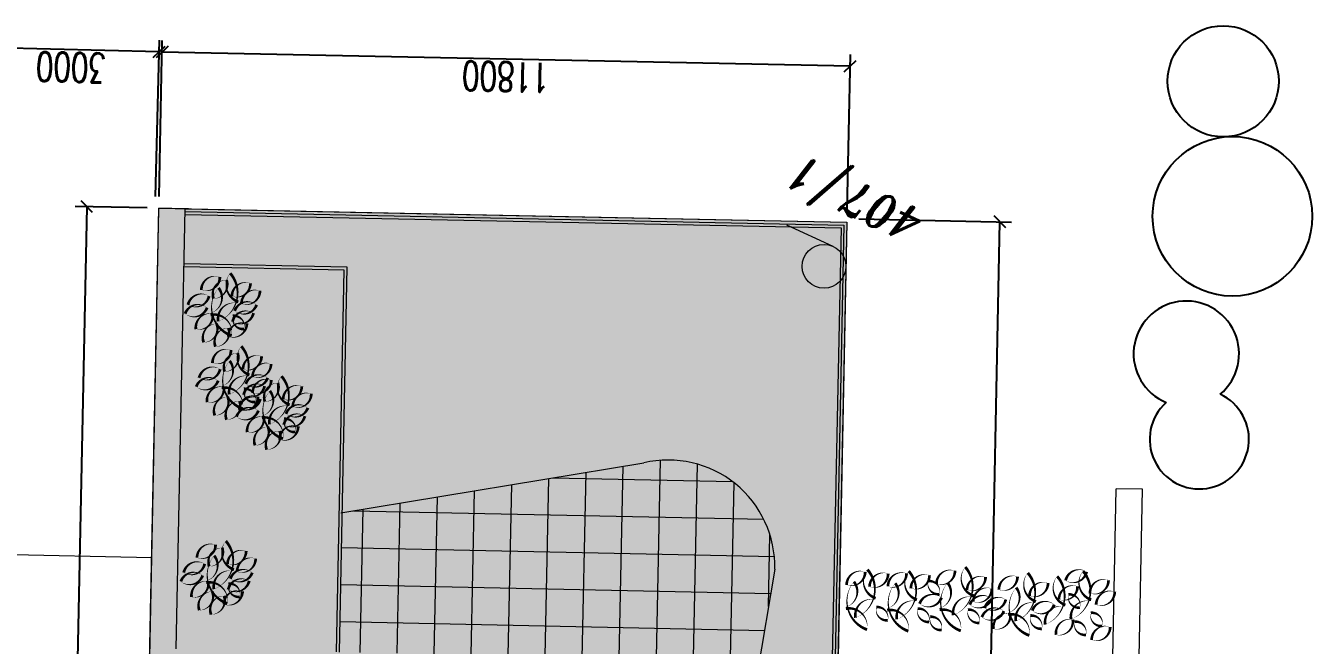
# Model space of a CAD drawing. Header units: metres. Extents: x -45 to 1930, y -347 to 488.
# Drawn here: x 95.25 to 117.31, y -299.77 to -289.14 of the extents above; entities that cross this region are included whole.
import ezdxf

# ---------------------------------------------------------------- set-up
doc = ezdxf.new("R2010")
doc.units = ezdxf.units.M
doc.header["$PDMODE"] = 3
doc.linetypes.add('GETRENNT', pattern=[31.75, 12.7, -6.35, 0, -6.35, 0, -6.35])
for name, color, linetype in [('01_PARCELNI CISLA', 7, 'Continuous'), ('koty', 4, 'Continuous'), ('SRAFY', 3, 'Continuous'), ('srafy sklo', 252, 'Continuous'), ('SRAFY-TERÉN', 252, 'Continuous'), ('zariz.predmety', 203, 'Continuous'), ('ZDIVO', 1, 'Continuous')]:
    doc.layers.add(name, color=color, linetype=linetype)
doc.layers.add('ZNAÈKY KULTUR', color=7, linetype='Continuous', lineweight=0)
doc.styles.add('ITALICT', font='ITALICT')
doc.styles.add('ROMANS', font='romans.shx', dxfattribs={"width": 0.7})
doc.dimstyles.new('andr', dxfattribs={"dimtxt": 0.1, "dimasz": 0.2, "dimexe": 0.2, "dimexo": 0.2, "dimgap": 0.05, "dimtad": 1, "dimlfac": 1000, "dimrnd": 10, "dimtxsty": 'Standard', "dimblk": 'OBLIQUE', "dimcen": 2.5, "dimclrd": 7, "dimclre": 7, "dimclrt": 7, "dimadec": 0, "dimazin": 0, "dimtfac": 1, "dimtmove": 0, "dimatfit": 3, "dimldrblk": 'OBLIQUE', "dimfxl": 0, "dimarcsym": 0})

# ---------------------------------------------------------------- blocks, each defined once
blk = doc.blocks.new('3$04')
at = {"layer": 'ZNAÈKY KULTUR', "color": 7, "linetype": 'Continuous', "lineweight": 0}
blk.add_line((0.008, 0), (1.758, 0), dxfattribs=at)
blk.add_circle((0.008, 0.75), 0.75, dxfattribs=at)
blk = doc.blocks.new('_OBLIQUE')
at = {"color": 0, "linetype": 'ByBlock'}
blk.add_line((-0.5, -0.5), (0.5, 0.5), dxfattribs=at)
blk = doc.blocks.new('*D49')
at = {"layer": 'Defpoints', "color": 0, "linetype": 'Continuous', "lineweight": 0}
for p in [(97.589, -289.596), (97.534, -292.273), (109.332, -292.515)]:
    blk.add_point(p, dxfattribs=at)
at = {"layer": 'koty', "color": 7, "linetype": 'Continuous', "lineweight": -2}
for p, q in [((97.538, -292.073), (97.593, -289.396)), ((109.387, -289.838), (97.589, -289.596)), ((109.336, -292.315), (109.391, -289.638))]:
    blk.add_line(p, q, dxfattribs=at)
at = {"layer": 'koty', "color": 7, "linetype": 'Continuous', "lineweight": -2, "xscale": 0.2, "yscale": 0.2, "zscale": 0.2}
for p, rotation in [((97.589, -289.596), 178.8243997875058), ((109.387, -289.838), 358.8243997875057)]:
    blk.add_blockref('_OBLIQUE', p, dxfattribs=dict(at, rotation=rotation))
at = {"layer": 'koty', "color": 7, "linetype": 'Continuous', "lineweight": 0, "insert": (103.482, -290.017), "char_height": 0.5, "attachment_point": 5, "rotation": 178.8244, "style": 'ROMANS'}
blk.add_mtext('11800', dxfattribs=at)
blk = doc.blocks.new('*D50')
at = {"layer": 'Defpoints', "color": 0, "linetype": 'Continuous', "lineweight": 0}
for p in [(97.534, -292.273), (95.889, -312.244), (97.124, -312.269)]:
    blk.add_point(p, dxfattribs=at)
at = {"layer": 'koty', "color": 7, "linetype": 'Continuous', "lineweight": -2}
for p, q in [((96.299, -292.248), (95.889, -312.244)), ((97.334, -292.269), (96.099, -292.244)), ((96.924, -312.265), (95.689, -312.239))]:
    blk.add_line(p, q, dxfattribs=at)
at = {"layer": 'koty', "color": 7, "linetype": 'Continuous', "lineweight": -2, "xscale": 0.2, "yscale": 0.2, "zscale": 0.2}
for p, rotation in [((96.299, -292.248), 88.82439978750614), ((95.889, -312.244), 268.8243997875061)]:
    blk.add_blockref('_OBLIQUE', p, dxfattribs=dict(at, rotation=rotation))
at = {"layer": 'koty', "color": 7, "linetype": 'Continuous', "lineweight": 0, "insert": (95.794, -302.24), "char_height": 0.5, "attachment_point": 5, "rotation": 88.8244, "style": 'ROMANS'}
blk.add_mtext('20000', dxfattribs=at)
blk = doc.blocks.new('*D51')
at = {"layer": 'Defpoints', "color": 0, "linetype": 'Continuous', "lineweight": 0}
for p in [(109.333, -292.453), (111.955, -292.507), (108.801, -318.405)]:
    blk.add_point(p, dxfattribs=at)
at = {"layer": 'koty', "color": 7, "linetype": 'Continuous', "lineweight": -2}
for p, q in [((109.533, -292.457), (112.155, -292.511)), ((111.423, -318.459), (111.955, -292.507)), ((109.001, -318.409), (111.623, -318.463))]:
    blk.add_line(p, q, dxfattribs=at)
at = {"layer": 'koty', "color": 7, "linetype": 'Continuous', "lineweight": -2, "xscale": 0.2, "yscale": 0.2, "zscale": 0.2}
for p, rotation in [((111.955, -292.507), 88.82439978750594), ((111.423, -318.459), 268.8243997875059)]:
    blk.add_blockref('_OBLIQUE', p, dxfattribs=dict(at, rotation=rotation))
at = {"layer": 'koty', "color": 7, "linetype": 'Continuous', "lineweight": 0, "insert": (111.451, -302.468), "char_height": 0.5, "attachment_point": 5, "rotation": 88.8244, "style": 'ROMANS'}
blk.add_mtext('25960', dxfattribs=at)
blk = doc.blocks.new('*D52')
at = {"layer": 'Defpoints', "color": 0, "linetype": 'Continuous', "lineweight": 0}
for p in [(94.531, -289.52), (94.465, -292.198), (97.472, -292.272)]:
    blk.add_point(p, dxfattribs=at)
at = {"layer": 'koty', "color": 7, "linetype": 'Continuous', "lineweight": -2}
for p, q in [((94.47, -291.998), (94.536, -289.32)), ((97.477, -292.072), (97.543, -289.394)), ((97.538, -289.594), (94.531, -289.52))]:
    blk.add_line(p, q, dxfattribs=at)
at = {"layer": 'koty', "color": 7, "linetype": 'Continuous', "lineweight": -2, "xscale": 0.2, "yscale": 0.2, "zscale": 0.2}
for p, rotation in [((94.531, -289.52), 178.5856805199512), ((97.538, -289.594), 358.5856805199512)]:
    blk.add_blockref('_OBLIQUE', p, dxfattribs=dict(at, rotation=rotation))
at = {"layer": 'koty', "color": 7, "linetype": 'Continuous', "lineweight": 0, "insert": (96.027, -289.857), "char_height": 0.5, "attachment_point": 5, "rotation": 178.5857, "style": 'ROMANS'}
blk.add_mtext('3000', dxfattribs=at)

msp = doc.modelspace()

# ---------------------------------------------------------------- hatches: boundary and pattern name
at = {"layer": 'SRAFY', "linetype": 'Continuous', "lineweight": 0}
h = msp.add_hatch(dxfattribs=at)
h.set_pattern_fill('NET', color=252, scale=0.2, angle=-181.1756002, style=0)
h.set_pattern_definition([(178.8244, (364.60267, -452.7669), (-0.0130281, -0.6348663), []), (268.8244, (364.60267, -452.7669), (0.6348663, -0.0130281), [])])
h.paths.add_polyline_path([(108.094946, -298.46148, 0.490247124), (105.849556, -296.640239), (100.677857, -297.495125), (100.628814, -299.885027), (104.311157, -299.960592), (104.137791, -308.408813), (106.390239, -308.455036, 0.02002173), (106.43582, -308.301551)])
at = {"layer": 'srafy sklo', "linetype": 'Continuous', "lineweight": 0}
h = msp.add_hatch(color=253, dxfattribs=at)
h.paths.add_polyline_path([(108.800562, -318.405214), (97.124, -312.268924), (97.534333, -292.273134), (109.331849, -292.515231)])
edge = h.paths.add_edge_path(flags=17)
edge.add_line((97.124, -312.268924), (97.534333, -292.273134))

# ---------------------------------------------------------------- linework, layer by layer
at = {"linetype": 'Continuous', "lineweight": 0}
for p, q in [((97.982187, -292.382346), (109.229819, -292.613158)), ((97.983213, -292.332356), (109.280834, -292.564194)), ((97.984238, -292.282367), (109.331849, -292.515231)), ((109.229819, -292.613158), (108.71169, -317.861886)), ((109.280834, -292.564194), (108.761165, -317.888011)), ((109.331849, -292.515231), (108.810639, -317.914135)), ((113.764742, -306.221142), (113.946685, -297.085974)), ((114.396596, -297.094934), (113.946685, -297.085974)), ((114.225102, -305.705466), (114.396596, -297.094934))]:
    msp.add_line(p, q, dxfattribs=at)
at = {"layer": 'SRAFY', "linetype": 'Continuous', "lineweight": 0}
for p, q in [((98.044537, -292.287191), (97.594662, -292.2766)), ((100.713216, -293.335013), (97.963795, -293.278592)), ((100.764231, -293.28605), (97.964821, -293.228603)), ((100.578824, -299.884001), (100.713216, -293.335013)), ((100.628814, -299.885027), (100.764231, -293.28605))]:
    msp.add_line(p, q, dxfattribs=at)
at = {"layer": 'SRAFY', "color": 252, "linetype": 'Continuous', "lineweight": 0}
for p, q in [((100.651598, -297.499465), (105.849556, -296.640239)), ((108.094946, -298.46148), (106.43582, -308.301551))]:
    msp.add_line(p, q, dxfattribs=at)
msp.add_arc((106.26673, -298.42069), 1.828672, 358.7218645, 103.1869471, dxfattribs=at)
at = {"layer": 'srafy sklo', "linetype": 'Continuous', "lineweight": 0}
msp.add_line((94.062081, -298.193985), (97.411421, -298.262717), dxfattribs=at)
at = {"layer": 'SRAFY-TERÉN', "linetype": 'Continuous', "lineweight": 0, "flags": 128}
msp.add_lwpolyline([(108.800562, -318.405214), (97.124, -312.268924), (97.534333, -292.273134), (109.331849, -292.515231)], close=True, dxfattribs=at)
at = {"layer": 'zariz.predmety', "color": 251, "linetype": 'Continuous', "ltscale": 0.001}
for points in [[(98.756186, -293.38819, 0, 0, 0.520567051), (98.756186, -293.38819, 0, 0.05, 0.520567051), (98.895966, -293.879523, 0, 0.05, 0.520567051), (98.873816, -293.902175, 0, 0.05, 0.520567051), (98.550236, -294.214974, 0, 0.05, 0.520567051), (98.756186, -293.38819, 0.05, 0.05, 0)], [(98.580173, -293.452834, 0, 0, 0.520567051), (98.580173, -293.452834, 0, 0.05, 0.520567051), (98.26178, -293.676293, 0, 0.05, 0.520567051), (98.580173, -293.452834, 0.05, 0.05, 0)], [(98.693605, -293.505109, 0, 0, 0.520567051), (98.693605, -293.505109, 0, 0.05, 0.520567051), (98.471557, -293.824487, 0, 0.05, 0.520567051), (98.693605, -293.505109, 0.05, 0.05, 0)], [(99.104316, -293.560633, 0, 0, 0.520567051), (99.104316, -293.560633, 0, 0.05, 0.520567051), (98.785923, -293.784092, 0, 0.05, 0.520567051), (99.104316, -293.560633, 0.05, 0.05, 0)], [(98.033711, -293.929611, 0, 0, 0.520567051), (98.033711, -293.929611, 0, 0.05, 0.520567051), (98.393396, -293.781507, 0, 0.05, 0.520567051), (98.033711, -293.929611, 0.05, 0.05, 0)], [(98.782026, -294.461399, 0, 0, 0.520567051), (98.782026, -294.461399, 0, 0.05, 0.520567051), (98.419575, -294.101431, 0, 0.05, 0.520567051), (98.427797, -294.070835, 0, 0.05, 0.520567051), (98.556779, -293.639662, 0, 0.05, 0.520567051), (98.782026, -294.461399, 0.05, 0.05, 0)], [(99.267391, -293.690583, 0, 0, 0.520567051), (99.267391, -293.690583, 0, 0.05, 0.520567051), (98.948998, -293.914042, 0, 0.05, 0.520567051), (99.267391, -293.690583, 0.05, 0.05, 0)], [(98.359818, -293.979265, 0, 0, 0.520567051), (98.359818, -293.979265, 0, 0.05, 0.520567051), (97.984658, -294.082039, 0, 0.05, 0.520567051), (98.359818, -293.979265, 0.05, 0.05, 0)], [(98.796711, -294.220825, 0, 0, 0.520567051), (98.796711, -294.220825, 0, 0.05, 0.520567051), (99.156395, -294.072721, 0, 0.05, 0.520567051), (98.796711, -294.220825, 0.05, 0.05, 0)], [(99.209118, -293.931527, 0, 0, 0.520567051), (99.209118, -293.931527, 0, 0.05, 0.520567051), (98.833958, -294.034302, 0, 0.05, 0.520567051), (99.209118, -293.931527, 0.05, 0.05, 0)], [(98.168732, -294.348205, 0, 0, 0.520567051), (98.168732, -294.348205, 0, 0.05, 0.520567051), (98.457247, -294.087308, 0, 0.05, 0.520567051), (98.168732, -294.348205, 0.05, 0.05, 0)], [(98.524015, -294.255869, 0, 0, 0.520567051), (98.524015, -294.255869, 0, 0.05, 0.520567051), (98.301966, -294.575246, 0, 0.05, 0.520567051), (98.524015, -294.255869, 0.05, 0.05, 0)], [(98.724257, -294.47438, 0, 0, 0.520567051), (98.724257, -294.47438, 0, 0.05, 0.520567051), (99.04265, -294.250921, 0, 0.05, 0.520567051), (98.724257, -294.47438, 0.05, 0.05, 0)], [(98.996273, -294.346529, 0, 0, 0.520567051), (98.996273, -294.346529, 0, 0.05, 0.520567051), (98.801166, -294.120185, 0, 0.05, 0.520567051), (98.996273, -294.346529, 0.05, 0.05, 0)], [(98.725125, -294.329246, 0, 0, 0.520567051), (98.725125, -294.329246, 0, 0.05, 0.520567051), (98.503076, -294.648623, 0, 0.05, 0.520567051), (98.725125, -294.329246, 0.05, 0.05, 0)], [(98.770387, -294.705419, 0, 0, 0.520567051), (98.770387, -294.705419, 0, 0.05, 0.520567051), (98.451995, -294.928879, 0, 0.05, 0.520567051), (98.770387, -294.705419, 0.05, 0.05, 0)], [(98.9464, -294.640775, 0, 0, 0.520567051), (98.9464, -294.640775, 0, 0.05, 0.520567051), (99.08618, -295.132109, 0, 0.05, 0.520567051), (99.06403, -295.154761, 0, 0.05, 0.520567051), (98.74045, -295.46756, 0, 0.05, 0.520567051), (98.9464, -294.640775, 0.05, 0.05, 0)], [(98.97224, -295.713984, 0, 0, 0.520567051), (98.97224, -295.713984, 0, 0.05, 0.520567051), (98.609789, -295.354017, 0, 0.05, 0.520567051), (98.618011, -295.323421, 0, 0.05, 0.520567051), (98.746994, -294.892247, 0, 0.05, 0.520567051), (98.97224, -295.713984, 0.05, 0.05, 0)], [(98.88382, -294.757695, 0, 0, 0.520567051), (98.88382, -294.757695, 0, 0.05, 0.520567051), (98.661771, -295.077073, 0, 0.05, 0.520567051), (98.88382, -294.757695, 0.05, 0.05, 0)], [(99.29453, -294.813219, 0, 0, 0.520567051), (99.29453, -294.813219, 0, 0.05, 0.520567051), (98.976138, -295.036678, 0, 0.05, 0.520567051), (99.29453, -294.813219, 0.05, 0.05, 0)], [(99.457605, -294.943169, 0, 0, 0.520567051), (99.457605, -294.943169, 0, 0.05, 0.520567051), (99.139213, -295.166628, 0, 0.05, 0.520567051), (99.457605, -294.943169, 0.05, 0.05, 0)], [(98.223926, -295.182196, 0, 0, 0.520567051), (98.223926, -295.182196, 0, 0.05, 0.520567051), (98.58361, -295.034092, 0, 0.05, 0.520567051), (98.223926, -295.182196, 0.05, 0.05, 0)], [(99.399333, -295.184113, 0, 0, 0.520567051), (99.399333, -295.184113, 0, 0.05, 0.520567051), (99.024172, -295.286887, 0, 0.05, 0.520567051), (99.399333, -295.184113, 0.05, 0.05, 0)], [(99.635891, -295.154399, 0, 0, 0.520567051), (99.635891, -295.154399, 0, 0.05, 0.520567051), (99.775671, -295.645732, 0, 0.05, 0.520567051), (99.753521, -295.668384, 0, 0.05, 0.520567051), (99.429941, -295.981183, 0, 0.05, 0.520567051), (99.635891, -295.154399, 0.05, 0.05, 0)], [(98.550033, -295.231851, 0, 0, 0.520567051), (98.550033, -295.231851, 0, 0.05, 0.520567051), (98.174873, -295.334625, 0, 0.05, 0.520567051), (98.550033, -295.231851, 0.05, 0.05, 0)], [(98.358947, -295.60079, 0, 0, 0.520567051), (98.358947, -295.60079, 0, 0.05, 0.520567051), (98.647461, -295.339894, 0, 0.05, 0.520567051), (98.358947, -295.60079, 0.05, 0.05, 0)], [(99.186488, -295.599115, 0, 0, 0.520567051), (99.186488, -295.599115, 0, 0.05, 0.520567051), (98.991381, -295.372771, 0, 0.05, 0.520567051), (99.186488, -295.599115, 0.05, 0.05, 0)], [(98.986925, -295.473411, 0, 0, 0.520567051), (98.986925, -295.473411, 0, 0.05, 0.520567051), (99.34661, -295.325307, 0, 0.05, 0.520567051), (98.986925, -295.473411, 0.05, 0.05, 0)], [(99.459878, -295.219043, 0, 0, 0.520567051), (99.459878, -295.219043, 0, 0.05, 0.520567051), (99.141486, -295.442502, 0, 0.05, 0.520567051), (99.459878, -295.219043, 0.05, 0.05, 0)], [(99.573311, -295.271318, 0, 0, 0.520567051), (99.573311, -295.271318, 0, 0.05, 0.520567051), (99.351262, -295.590696, 0, 0.05, 0.520567051), (99.573311, -295.271318, 0.05, 0.05, 0)], [(99.984021, -295.326842, 0, 0, 0.520567051), (99.984021, -295.326842, 0, 0.05, 0.520567051), (99.665629, -295.550301, 0, 0.05, 0.520567051), (99.984021, -295.326842, 0.05, 0.05, 0)], [(98.71423, -295.508454, 0, 0, 0.520567051), (98.71423, -295.508454, 0, 0.05, 0.520567051), (98.492181, -295.827832, 0, 0.05, 0.520567051), (98.71423, -295.508454, 0.05, 0.05, 0)], [(98.915339, -295.581831, 0, 0, 0.520567051), (98.915339, -295.581831, 0, 0.05, 0.520567051), (98.69329, -295.901209, 0, 0.05, 0.520567051), (98.915339, -295.581831, 0.05, 0.05, 0)], [(98.913416, -295.69582, 0, 0, 0.520567051), (98.913416, -295.69582, 0, 0.05, 0.520567051), (99.273101, -295.547716, 0, 0.05, 0.520567051), (98.913416, -295.69582, 0.05, 0.05, 0)], [(98.914472, -295.726966, 0, 0, 0.520567051), (98.914472, -295.726966, 0, 0.05, 0.520567051), (99.232864, -295.503507, 0, 0.05, 0.520567051), (98.914472, -295.726966, 0.05, 0.05, 0)], [(99.661731, -296.227608, 0, 0, 0.520567051), (99.661731, -296.227608, 0, 0.05, 0.520567051), (99.29928, -295.86764, 0, 0.05, 0.520567051), (99.307502, -295.837044, 0, 0.05, 0.520567051), (99.436484, -295.405871, 0, 0.05, 0.520567051), (99.661731, -296.227608, 0.05, 0.05, 0)], [(100.147096, -295.456792, 0, 0, 0.520567051), (100.147096, -295.456792, 0, 0.05, 0.520567051), (99.828704, -295.680251, 0, 0.05, 0.520567051), (100.147096, -295.456792, 0.05, 0.05, 0)], [(99.239524, -295.745474, 0, 0, 0.520567051), (99.239524, -295.745474, 0, 0.05, 0.520567051), (98.864363, -295.848249, 0, 0.05, 0.520567051), (99.239524, -295.745474, 0.05, 0.05, 0)], [(99.676416, -295.987034, 0, 0, 0.520567051), (99.676416, -295.987034, 0, 0.05, 0.520567051), (100.0361, -295.83893, 0, 0.05, 0.520567051), (99.676416, -295.987034, 0.05, 0.05, 0)], [(100.088823, -295.697736, 0, 0, 0.520567051), (100.088823, -295.697736, 0, 0.05, 0.520567051), (99.713663, -295.800511, 0, 0.05, 0.520567051), (100.088823, -295.697736, 0.05, 0.05, 0)], [(99.048437, -296.114414, 0, 0, 0.520567051), (99.048437, -296.114414, 0, 0.05, 0.520567051), (99.336952, -295.853517, 0, 0.05, 0.520567051), (99.048437, -296.114414, 0.05, 0.05, 0)], [(99.40372, -296.022078, 0, 0, 0.520567051), (99.40372, -296.022078, 0, 0.05, 0.520567051), (99.181672, -296.341455, 0, 0.05, 0.520567051), (99.40372, -296.022078, 0.05, 0.05, 0)], [(99.603962, -296.240589, 0, 0, 0.520567051), (99.603962, -296.240589, 0, 0.05, 0.520567051), (99.922355, -296.01713, 0, 0.05, 0.520567051), (99.603962, -296.240589, 0.05, 0.05, 0)], [(99.875979, -296.112738, 0, 0, 0.520567051), (99.875979, -296.112738, 0, 0.05, 0.520567051), (99.680872, -295.886395, 0, 0.05, 0.520567051), (99.875979, -296.112738, 0.05, 0.05, 0)], [(99.60483, -296.095455, 0, 0, 0.520567051), (99.60483, -296.095455, 0, 0.05, 0.520567051), (99.382781, -296.414832, 0, 0.05, 0.520567051), (99.60483, -296.095455, 0.05, 0.05, 0)], [(98.505779, -298.045615, 0, 0, 0.520567051), (98.505779, -298.045615, 0, 0.05, 0.520567051), (98.187386, -298.269074, 0, 0.05, 0.520567051), (98.505779, -298.045615, 0.05, 0.05, 0)], [(98.681792, -297.980971, 0, 0, 0.520567051), (98.681792, -297.980971, 0, 0.05, 0.520567051), (98.821572, -298.472305, 0, 0.05, 0.520567051), (98.799422, -298.494956, 0, 0.05, 0.520567051), (98.475842, -298.807755, 0, 0.05, 0.520567051), (98.681792, -297.980971, 0.05, 0.05, 0)], [(98.707632, -299.05418, 0, 0, 0.520567051), (98.707632, -299.05418, 0, 0.05, 0.520567051), (98.345181, -298.694213, 0, 0.05, 0.520567051), (98.353403, -298.663617, 0, 0.05, 0.520567051), (98.482385, -298.232443, 0, 0.05, 0.520567051), (98.707632, -299.05418, 0.05, 0.05, 0)], [(98.619212, -298.097891, 0, 0, 0.520567051), (98.619212, -298.097891, 0, 0.05, 0.520567051), (98.397163, -298.417268, 0, 0.05, 0.520567051), (98.619212, -298.097891, 0.05, 0.05, 0)], [(99.029922, -298.153414, 0, 0, 0.520567051), (99.029922, -298.153414, 0, 0.05, 0.520567051), (98.711529, -298.376874, 0, 0.05, 0.520567051), (99.029922, -298.153414, 0.05, 0.05, 0)], [(97.959317, -298.522392, 0, 0, 0.520567051), (97.959317, -298.522392, 0, 0.05, 0.520567051), (98.319002, -298.374288, 0, 0.05, 0.520567051), (97.959317, -298.522392, 0.05, 0.05, 0)], [(99.134724, -298.524309, 0, 0, 0.520567051), (99.134724, -298.524309, 0, 0.05, 0.520567051), (98.759564, -298.627083, 0, 0.05, 0.520567051), (99.134724, -298.524309, 0.05, 0.05, 0)], [(99.192997, -298.283364, 0, 0, 0.520567051), (99.192997, -298.283364, 0, 0.05, 0.520567051), (98.874604, -298.506824, 0, 0.05, 0.520567051), (99.192997, -298.283364, 0.05, 0.05, 0)], [(98.285424, -298.572047, 0, 0, 0.520567051), (98.285424, -298.572047, 0, 0.05, 0.520567051), (97.910264, -298.674821, 0, 0.05, 0.520567051), (98.285424, -298.572047, 0.05, 0.05, 0)], [(98.094338, -298.940986, 0, 0, 0.520567051), (98.094338, -298.940986, 0, 0.05, 0.520567051), (98.382853, -298.680089, 0, 0.05, 0.520567051), (98.094338, -298.940986, 0.05, 0.05, 0)], [(98.722317, -298.813606, 0, 0, 0.520567051), (98.722317, -298.813606, 0, 0.05, 0.520567051), (99.082001, -298.665503, 0, 0.05, 0.520567051), (98.722317, -298.813606, 0.05, 0.05, 0)], [(98.449621, -298.84865, 0, 0, 0.520567051), (98.449621, -298.84865, 0, 0.05, 0.520567051), (98.227573, -299.168028, 0, 0.05, 0.520567051), (98.449621, -298.84865, 0.05, 0.05, 0)], [(98.649863, -299.067162, 0, 0, 0.520567051), (98.649863, -299.067162, 0, 0.05, 0.520567051), (98.968256, -298.843703, 0, 0.05, 0.520567051), (98.649863, -299.067162, 0.05, 0.05, 0)], [(98.921879, -298.93931, 0, 0, 0.520567051), (98.921879, -298.93931, 0, 0.05, 0.520567051), (98.726773, -298.712967, 0, 0.05, 0.520567051), (98.921879, -298.93931, 0.05, 0.05, 0)], [(98.650731, -298.922027, 0, 0, 0.520567051), (98.650731, -298.922027, 0, 0.05, 0.520567051), (98.428682, -299.241405, 0, 0.05, 0.520567051), (98.650731, -298.922027, 0.05, 0.05, 0)]]:
    msp.add_lwpolyline(points, format="xyseb", close=True, dxfattribs=at)
at = {"layer": 'zariz.predmety', "color": 253, "linetype": 'Continuous', "ltscale": 0.001}
for points in [[(109.682864, -298.470719, 0, 0, 0.520567051), (109.682864, -298.470719, 0, 0.05, 0.520567051), (109.822941, -298.961968, 0, 0.05, 0.520567051), (109.800804, -298.984634, 0, 0.05, 0.520567051), (109.477413, -299.297628, 0, 0.05, 0.520567051), (109.682864, -298.470719, 0.05, 0.05, 0)], [(111.184112, -298.491971, 0, 0, 0.520567051), (111.184112, -298.491971, 0, 0.05, 0.520567051), (110.865855, -298.715623, 0, 0.05, 0.520567051), (111.184112, -298.491971, 0.05, 0.05, 0)], [(111.360086, -298.427221, 0, 0, 0.520567051), (111.360086, -298.427221, 0, 0.05, 0.520567051), (111.500163, -298.91847, 0, 0.05, 0.520567051), (111.478026, -298.941135, 0, 0.05, 0.520567051), (111.154635, -299.25413, 0, 0.05, 0.520567051), (111.360086, -298.427221, 0.05, 0.05, 0)], [(113.080548, -298.657942, 0, 0, 0.520567051), (113.080548, -298.657942, 0, 0.05, 0.520567051), (113.440143, -298.509621, 0, 0.05, 0.520567051), (113.080548, -298.657942, 0.05, 0.05, 0)], [(109.676214, -299.500592, 0, 0, 0.520567051), (109.676214, -299.500592, 0, 0.05, 0.520567051), (109.313545, -299.140844, 0, 0.05, 0.520567051), (109.321749, -299.110243, 0, 0.05, 0.520567051), (109.45047, -298.678991, 0, 0.05, 0.520567051), (109.676214, -299.500592, 0.05, 0.05, 0)], [(109.644175, -298.510411, 0, 0, 0.520567051), (109.644175, -298.510411, 0, 0.05, 0.520567051), (109.325918, -298.734063, 0, 0.05, 0.520567051), (109.644175, -298.510411, 0.05, 0.05, 0)], [(110.037851, -298.541383, 0, 0, 0.520567051), (110.037851, -298.541383, 0, 0.05, 0.520567051), (109.719593, -298.765034, 0, 0.05, 0.520567051), (110.037851, -298.541383, 0.05, 0.05, 0)], [(110.352523, -298.537267, 0, 0, 0.520567051), (110.352523, -298.537267, 0, 0.05, 0.520567051), (110.034266, -298.760918, 0, 0.05, 0.520567051), (110.352523, -298.537267, 0.05, 0.05, 0)], [(110.391212, -298.497575, 0, 0, 0.520567051), (110.391212, -298.497575, 0, 0.05, 0.520567051), (110.531289, -298.988824, 0, 0.05, 0.520567051), (110.509153, -299.011489, 0, 0.05, 0.520567051), (110.185762, -299.324483, 0, 0.05, 0.520567051), (110.391212, -298.497575, 0.05, 0.05, 0)], [(110.746199, -298.568238, 0, 0, 0.520567051), (110.746199, -298.568238, 0, 0.05, 0.520567051), (110.427942, -298.79189, 0, 0.05, 0.520567051), (110.746199, -298.568238, 0.05, 0.05, 0)], [(110.918932, -298.894383, 0, 0, 0.520567051), (110.918932, -298.894383, 0, 0.05, 0.520567051), (110.723689, -298.668158, 0, 0.05, 0.520567051), (110.918932, -298.894383, 0.05, 0.05, 0)], [(111.28321, -299.521216, 0, 0, 0.520567051), (111.28321, -299.521216, 0, 0.05, 0.520567051), (110.920541, -299.161468, 0, 0.05, 0.520567051), (110.928745, -299.130867, 0, 0.05, 0.520567051), (111.057467, -298.699616, 0, 0.05, 0.520567051), (111.28321, -299.521216, 0.05, 0.05, 0)], [(111.70832, -298.599454, 0, 0, 0.520567051), (111.70832, -298.599454, 0, 0.05, 0.520567051), (111.390063, -298.823106, 0, 0.05, 0.520567051), (111.70832, -298.599454, 0.05, 0.05, 0)], [(112.25554, -298.592854, 0, 0, 0.520567051), (112.25554, -298.592854, 0, 0.05, 0.520567051), (111.937283, -298.816505, 0, 0.05, 0.520567051), (112.25554, -298.592854, 0.05, 0.05, 0)], [(112.431514, -298.528103, 0, 0, 0.520567051), (112.431514, -298.528103, 0, 0.05, 0.520567051), (112.571591, -299.019353, 0, 0.05, 0.520567051), (112.549454, -299.042018, 0, 0.05, 0.520567051), (112.226063, -299.355012, 0, 0.05, 0.520567051), (112.431514, -298.528103, 0.05, 0.05, 0)], [(112.779748, -298.700337, 0, 0, 0.520567051), (112.779748, -298.700337, 0, 0.05, 0.520567051), (112.461491, -298.923988, 0, 0.05, 0.520567051), (112.779748, -298.700337, 0.05, 0.05, 0)], [(112.936691, -298.587018, 0, 0, 0.520567051), (112.936691, -298.587018, 0, 0.05, 0.520567051), (113.076768, -299.078267, 0, 0.05, 0.520567051), (113.054632, -299.100932, 0, 0.05, 0.520567051), (112.731241, -299.413927, 0, 0.05, 0.520567051), (112.936691, -298.587018, 0.05, 0.05, 0)], [(113.378912, -298.497539, 0, 0, 0.520567051), (113.378912, -298.497539, 0, 0.05, 0.520567051), (113.518988, -298.988788, 0, 0.05, 0.520567051), (113.496852, -299.011453, 0, 0.05, 0.520567051), (113.173461, -299.324447, 0, 0.05, 0.520567051), (113.378912, -298.497539, 0.05, 0.05, 0)], [(113.815791, -298.653015, 0, 0, 0.520567051), (113.815791, -298.653015, 0, 0.05, 0.520567051), (113.497533, -298.876667, 0, 0.05, 0.520567051), (113.815791, -298.653015, 0.05, 0.05, 0)], [(110.384562, -299.527447, 0, 0, 0.520567051), (110.384562, -299.527447, 0, 0.05, 0.520567051), (110.021893, -299.167699, 0, 0.05, 0.520567051), (110.030097, -299.137098, 0, 0.05, 0.520567051), (110.158819, -298.705847, 0, 0.05, 0.520567051), (110.384562, -299.527447, 0.05, 0.05, 0)], [(110.952111, -298.952966, 0, 0, 0.520567051), (110.952111, -298.952966, 0, 0.05, 0.520567051), (110.577013, -299.055967, 0, 0.05, 0.520567051), (110.952111, -298.952966, 0.05, 0.05, 0)], [(111.813346, -298.970285, 0, 0, 0.520567051), (111.813346, -298.970285, 0, 0.05, 0.520567051), (111.438248, -299.073286, 0, 0.05, 0.520567051), (111.813346, -298.970285, 0.05, 0.05, 0)], [(111.815058, -298.798092, 0, 0, 0.520567051), (111.815058, -298.798092, 0, 0.05, 0.520567051), (111.496801, -299.021743, 0, 0.05, 0.520567051), (111.815058, -298.798092, 0.05, 0.05, 0)], [(112.458002, -299.601297, 0, 0, 0.520567051), (112.458002, -299.601297, 0, 0.05, 0.520567051), (112.095334, -299.241548, 0, 0.05, 0.520567051), (112.103537, -299.210947, 0, 0.05, 0.520567051), (112.232259, -298.779696, 0, 0.05, 0.520567051), (112.458002, -299.601297, 0.05, 0.05, 0)], [(113.284925, -298.759251, 0, 0, 0.520567051), (113.284925, -298.759251, 0, 0.05, 0.520567051), (112.966668, -298.982903, 0, 0.05, 0.520567051), (113.284925, -298.759251, 0.05, 0.05, 0)], [(113.324762, -299.124303, 0, 0, 0.520567051), (113.324762, -299.124303, 0, 0.05, 0.520567051), (113.129518, -298.898077, 0, 0.05, 0.520567051), (113.324762, -299.124303, 0.05, 0.05, 0)], [(113.922529, -298.851653, 0, 0, 0.520567051), (113.922529, -298.851653, 0, 0.05, 0.520567051), (113.604272, -299.075304, 0, 0.05, 0.520567051), (113.922529, -298.851653, 0.05, 0.05, 0)], [(110.031169, -299.341241, 0, 0, 0.520567051), (110.031169, -299.341241, 0, 0.05, 0.520567051), (109.835926, -299.115015, 0, 0.05, 0.520567051), (110.031169, -299.341241, 0.05, 0.05, 0)], [(110.739517, -299.368096, 0, 0, 0.520567051), (110.739517, -299.368096, 0, 0.05, 0.520567051), (110.544274, -299.14187, 0, 0.05, 0.520567051), (110.739517, -299.368096, 0.05, 0.05, 0)], [(112.020971, -299.182819, 0, 0, 0.520567051), (112.020971, -299.182819, 0, 0.05, 0.520567051), (111.645873, -299.28582, 0, 0.05, 0.520567051), (112.020971, -299.182819, 0.05, 0.05, 0)], [(111.694834, -299.133362, 0, 0, 0.520567051), (111.694834, -299.133362, 0, 0.05, 0.520567051), (112.054429, -298.985041, 0, 0.05, 0.520567051), (111.694834, -299.133362, 0.05, 0.05, 0)], [(112.884774, -299.071167, 0, 0, 0.520567051), (112.884774, -299.071167, 0, 0.05, 0.520567051), (112.509676, -299.174168, 0, 0.05, 0.520567051), (112.884774, -299.071167, 0.05, 0.05, 0)], [(110.954681, -299.507705, 0, 0, 0.520567051), (110.954681, -299.507705, 0, 0.05, 0.520567051), (110.759437, -299.28148, 0, 0.05, 0.520567051), (110.954681, -299.507705, 0.05, 0.05, 0)], [(111.600752, -299.385415, 0, 0, 0.520567051), (111.600752, -299.385415, 0, 0.05, 0.520567051), (111.405509, -299.15919, 0, 0.05, 0.520567051), (111.600752, -299.385415, 0.05, 0.05, 0)], [(111.84464, -299.488473, 0, 0, 0.520567051), (111.84464, -299.488473, 0, 0.05, 0.520567051), (112.132997, -299.227402, 0, 0.05, 0.520567051), (111.84464, -299.488473, 0.05, 0.05, 0)], [(112.67218, -299.486298, 0, 0, 0.520567051), (112.67218, -299.486298, 0, 0.05, 0.520567051), (112.476937, -299.260072, 0, 0.05, 0.520567051), (112.67218, -299.486298, 0.05, 0.05, 0)], [(112.916068, -299.589356, 0, 0, 0.520567051), (112.916068, -299.589356, 0, 0.05, 0.520567051), (113.204425, -299.328285, 0, 0.05, 0.520567051), (112.916068, -299.589356, 0.05, 0.05, 0)], [(113.708223, -299.438976, 0, 0, 0.520567051), (113.708223, -299.438976, 0, 0.05, 0.520567051), (113.51298, -299.212751, 0, 0.05, 0.520567051), (113.708223, -299.438976, 0.05, 0.05, 0)], [(113.428883, -299.590582, 0, 0, 0.520567051), (113.428883, -299.590582, 0, 0.05, 0.520567051), (113.233639, -299.364357, 0, 0.05, 0.520567051), (113.428883, -299.590582, 0.05, 0.05, 0)], [(113.527016, -299.677612, 0, 0, 0.520567051), (113.527016, -299.677612, 0, 0.05, 0.520567051), (113.845273, -299.453961, 0, 0.05, 0.520567051), (113.527016, -299.677612, 0.05, 0.05, 0)]]:
    msp.add_lwpolyline(points, format="xyseb", close=True, dxfattribs=at)
for centre, radius in [((115.782042, -290.097429), 0.952696), ((115.941105, -292.413319), 1.36865)]:
    msp.add_circle(centre, radius, dxfattribs=at)
for centre, radius, start, end in [((115.150534, -294.770175), 0.904506, 309.7684017, 247.4611797), ((115.372928, -296.238124), 0.850863, 131.9783439, 65.2512375)]:
    msp.add_arc(centre, radius, start, end, dxfattribs=at)
at = {"layer": 'ZDIVO', "linetype": 'Continuous', "lineweight": 0}
for p, q in [((97.124, -312.268924), (97.534333, -292.273134)), ((97.984238, -292.282367), (97.534333, -292.273134)), ((97.829403, -299.82758), (97.984238, -292.282367))]:
    msp.add_line(p, q, dxfattribs=at)
at = {"layer": 'ZDIVO', "linetype": 'GETRENNT', "lineweight": 0, "ltscale": 0.035}
msp.add_line((97.124, -312.268924), (97.534333, -292.273134), dxfattribs=at)

# ---------------------------------------------------------------- block references
at = {"layer": 'ZNAÈKY KULTUR', "color": 7, "linetype": 'Continuous', "lineweight": 0, "xscale": 0.5000233650207201, "yscale": 0.5000233650207662, "zscale": 0.5, "rotation": 155.0658189707014}
msp.add_blockref('3$04', (109.099988, -292.933193), dxfattribs=at)

# ---------------------------------------------------------------- texts
at = {"layer": '01_PARCELNI CISLA', "linetype": 'Continuous', "lineweight": 0, "style": 'ITALICT', "width": 0.882354}
msp.add_text('407/1', height=0.600028, rotation=155.065819, dxfattribs=at).set_placement((110.687278, -292.359536))

# ---------------------------------------------------------------- dimensions: what is measured, and where the dimension line sits
at = {"layer": 'koty', "linetype": 'Continuous', "lineweight": 0}
dim = msp.add_aligned_dim(p1=(97.471846, -292.271852), p2=(94.46486, -292.197611), distance=-2.678241, text='3000', dimstyle='andr', override={"dimtxt": 0.5, "dimtxsty": 'ROMANS'}, dxfattribs=at)
dim.commit()
dim.dimension.update_dxf_attribs({"geometry": '*D52', "text_midpoint": (96.027053, -289.857215)})
for p1, p2, distance, picture, middle in [((109.331849, -292.515231), (97.534333, -292.273134), -2.678004, '*D49', (103.48188, -290.016679)), ((97.534333, -292.273134), (97.124, -312.268924), -1.235215, '*D50', (95.794275, -302.239532))]:
    dim = msp.add_aligned_dim(p1=p1, p2=p2, distance=distance, dimstyle='andr', override={"dimtxt": 0.5, "dimtxsty": 'ROMANS'}, dxfattribs=at)
    dim.commit()
    dim.dimension.update_dxf_attribs({"geometry": picture, "text_midpoint": middle})
dim = msp.add_linear_dim(base=(111.955493, -292.506557), p1=(108.800562, -318.405214), p2=(109.333132, -292.452744), angle=88.8243998, dimstyle='andr', override={"dimtxt": 0.5, "dimtxsty": 'ROMANS'}, dxfattribs=at)
dim.commit()
dim.dimension.update_dxf_attribs({"geometry": '*D51', "text_midpoint": (111.750945, -302.474327), "dimtype": 161})

doc.saveas('drawing.dxf')
